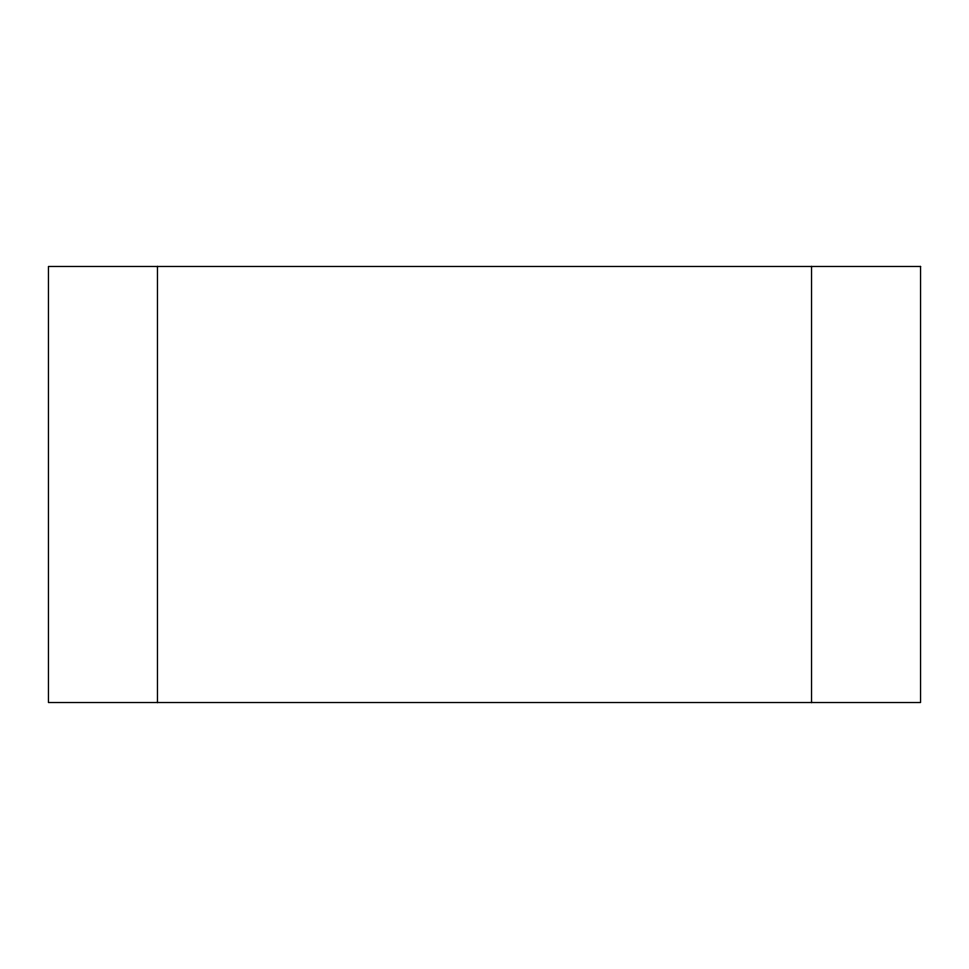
<?xml version="1.0" encoding="UTF-8"?>
<svg xmlns="http://www.w3.org/2000/svg" width="969" height="969" viewBox="0 0 969 969"><rect width="100%" height="100%" fill="white"/><g stroke="black" fill="none" stroke-linecap="round" stroke-linejoin="round"><path stroke-width="1.45" d="M811.537 266.475L811.537 702.525M157.463 266.475L157.463 702.525M920.55 266.475L48.45 266.475L48.45 702.525L920.55 702.525L920.55 266.475"/></g></svg>
